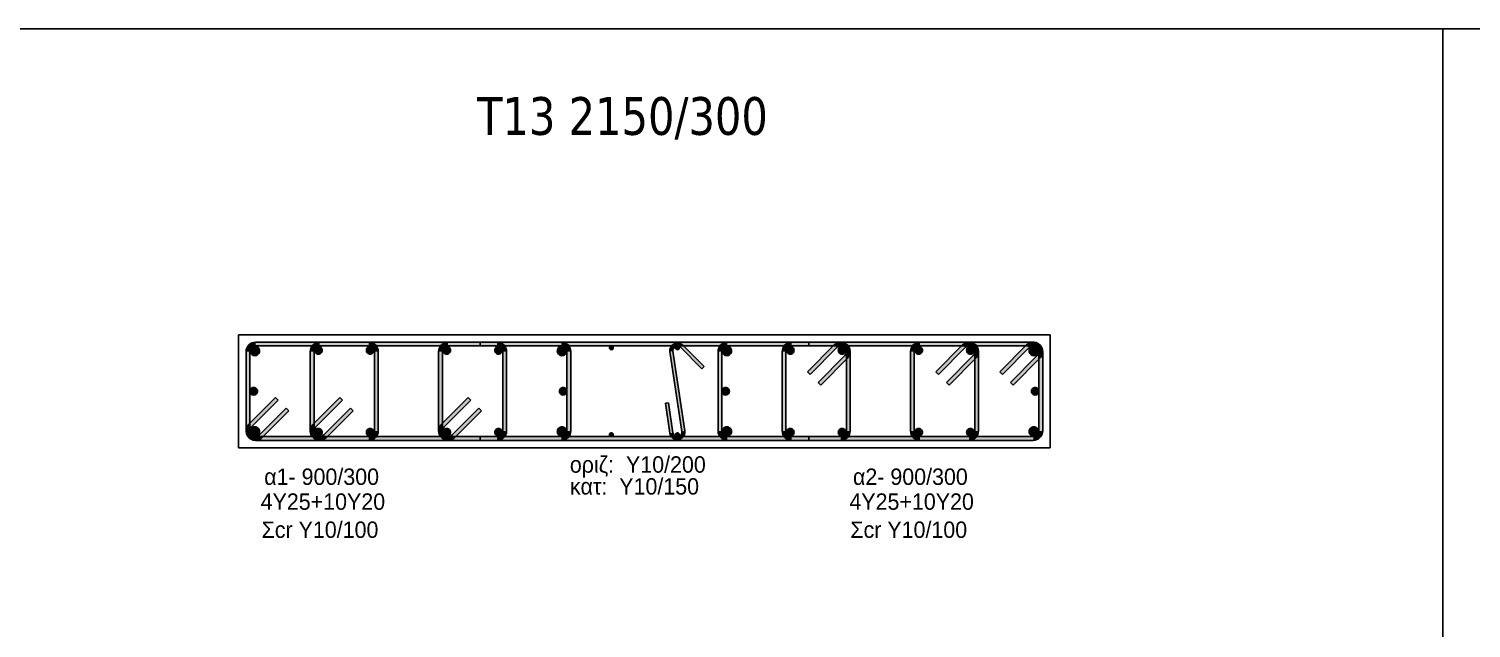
# Model space of a CAD drawing. Header units: millimetres. Extents: x -2171 to 1563, y -1758 to -1505.
# Drawn here: x -1226.59 to -1207.49, y -1598.19 to -1590.25 of the extents above; entities that cross this region are included whole.
import ezdxf

# ---------------------------------------------------------------- set-up
doc = ezdxf.new("R2010")
doc.units = ezdxf.units.MM
for name, color, linetype in [('-S_TEXT', 3, 'Continuous'), ('Col_Det', 7, 'Continuous'), ('Col_Det_Fill', 7, 'Continuous'), ('Geo_Col_Pro_1', 7, 'Continuous'), ('pinakaki', 153, 'Continuous')]:
    doc.layers.add(name, color=color, linetype=linetype)
doc.styles.add('S1Arl22_b_934_161', font='arial.ttf', dxfattribs={"width": 0.933629, "height": 0.002175})
doc.styles.get("Standard").update_dxf_attribs({"font": 'tahoma.ttf'})

msp = doc.modelspace()

# ---------------------------------------------------------------- hatches: boundary and pattern name
at = {"layer": 'Col_Det_Fill'}
for color, points in [(252, [(-1223.5876, -1594.4506), (-1223.5876, -1594.4006, 0.4142136), (-1223.7126, -1594.5256), (-1223.6626, -1594.5256, -0.4142136)]), (252, [(-1219.5376, -1594.4506), (-1219.5376, -1594.4006), (-1223.5876, -1594.4006), (-1223.5876, -1594.4506)]), (252, [(-1222.7376, -1594.4506), (-1222.7376, -1594.4006, 0.4142136), (-1222.8626, -1594.5256), (-1222.8126, -1594.5256, -0.4142136)]), (252, [(-1222.0876, -1594.4506), (-1222.0876, -1594.4006), (-1222.7376, -1594.4006), (-1222.7376, -1594.4506)]), (252, [(-1222.0126, -1594.5256), (-1221.9626, -1594.5256, 0.4142136), (-1222.0876, -1594.4006), (-1222.0876, -1594.4506, -0.4142136)]), (252, [(-1221.0376, -1594.4506), (-1221.0376, -1594.4006, 0.4142136), (-1221.1626, -1594.5256), (-1221.1126, -1594.5256, -0.4142136)]), (252, [(-1220.3876, -1594.4506), (-1220.3876, -1594.4006), (-1221.0376, -1594.4006), (-1221.0376, -1594.4506)]), (252, [(-1216.2611, -1594.4506), (-1216.2611, -1594.4006), (-1220.6141, -1594.4006), (-1220.6141, -1594.4506)]), (252, [(-1220.3126, -1594.5256), (-1220.2626, -1594.5256, 0.4142136), (-1220.3876, -1594.4006), (-1220.3876, -1594.4506, -0.4142136)]), (252, [(-1219.4626, -1594.5256), (-1219.4126, -1594.5256, 0.4142136), (-1219.5376, -1594.4006), (-1219.5376, -1594.4506, -0.4142136)]), (252, [(-1217.3376, -1594.4506), (-1217.3376, -1594.4006, 0.4142136), (-1217.4626, -1594.5256), (-1217.4126, -1594.5256, -0.4142136)]), (252, [(-1213.2876, -1594.4506), (-1213.2876, -1594.4006), (-1217.3376, -1594.4006), (-1217.3376, -1594.4506)]), (252, [(-1216.4876, -1594.4506), (-1216.4876, -1594.4006, 0.4142136), (-1216.6126, -1594.5256), (-1216.5626, -1594.5256, -0.4142136)]), (252, [(-1215.8376, -1594.4506), (-1215.8376, -1594.4006), (-1216.4876, -1594.4006), (-1216.4876, -1594.4506)]), (252, [(-1215.7626, -1594.5256), (-1215.7126, -1594.5256, 0.6681786), (-1215.926, -1594.4372), (-1215.8906, -1594.4726, -0.6681786)]), (252, [(-1215.7846, -1594.5787), (-1215.7492, -1594.614, 0.6681786), (-1215.8376, -1594.4006), (-1215.8376, -1594.4506, -0.6681786)]), (252, [(-1214.7876, -1594.4506), (-1214.7876, -1594.4006, 0.4142136), (-1214.9126, -1594.5256), (-1214.8626, -1594.5256, -0.4142136)]), (252, [(-1214.1376, -1594.4506), (-1214.1376, -1594.4006), (-1214.7876, -1594.4006), (-1214.7876, -1594.4506)]), (252, [(-1214.0626, -1594.5256), (-1214.0126, -1594.5256, 0.6681786), (-1214.226, -1594.4372), (-1214.1906, -1594.4726, -0.6681786)]), (252, [(-1214.0846, -1594.5787), (-1214.0492, -1594.614, 0.6681786), (-1214.1376, -1594.4006), (-1214.1376, -1594.4506, -0.6681786)]), (252, [(-1213.2126, -1594.5256), (-1213.1626, -1594.5256, 0.6681786), (-1213.376, -1594.4372), (-1213.3406, -1594.4726, -0.6681786)]), (252, [(-1213.2346, -1594.5787), (-1213.1992, -1594.614, 0.6681786), (-1213.2876, -1594.4006), (-1213.2876, -1594.4506, -0.6681786)]), (252, [(-1223.6626, -1594.5256), (-1223.7126, -1594.5256), (-1223.7126, -1595.5756), (-1223.6626, -1595.5756)]), (12, [(-1223.6589, -1594.5168, 0.4142136), (-1223.5964, -1594.5793, 0.4142136), (-1223.5339, -1594.5168, 0.4142136), (-1223.5964, -1594.4543, 0.4142136)]), (252, [(-1222.8126, -1594.5256), (-1222.8626, -1594.5256), (-1222.8626, -1595.5756), (-1222.8126, -1595.5756)]), (56, [(-1222.8053, -1594.508, 0.4142136), (-1222.7553, -1594.558, 0.4142136), (-1222.7053, -1594.508, 0.4142136), (-1222.7553, -1594.458, 0.4142136)]), (56, [(-1222.1199, -1594.508, 0.4142136), (-1222.0699, -1594.558, 0.4142136), (-1222.0199, -1594.508, 0.4142136), (-1222.0699, -1594.458, 0.4142136)]), (252, [(-1222.0126, -1595.5756), (-1221.9626, -1595.5756), (-1221.9626, -1594.5256), (-1222.0126, -1594.5256)]), (252, [(-1221.1126, -1594.5256), (-1221.1626, -1594.5256), (-1221.1626, -1595.5756), (-1221.1126, -1595.5756)]), (56, [(-1221.1053, -1594.508, 0.4142136), (-1221.0553, -1594.558, 0.4142136), (-1221.0053, -1594.508, 0.4142136), (-1221.0553, -1594.458, 0.4142136)]), (56, [(-1220.4199, -1594.508, 0.4142136), (-1220.3699, -1594.558, 0.4142136), (-1220.3199, -1594.508, 0.4142136), (-1220.3699, -1594.458, 0.4142136)]), (252, [(-1220.3126, -1595.5756), (-1220.2626, -1595.5756), (-1220.2626, -1594.5256), (-1220.3126, -1594.5256)]), (12, [(-1219.5913, -1594.5168, 0.4142136), (-1219.5288, -1594.5793, 0.4142136), (-1219.4663, -1594.5168, 0.4142136), (-1219.5288, -1594.4543, 0.4142136)]), (252, [(-1219.4626, -1595.5756), (-1219.4126, -1595.5756), (-1219.4126, -1594.5256), (-1219.4626, -1594.5256)]), (133, [(-1218.8999, -1594.4756, 0.4142136), (-1218.8749, -1594.5006, 0.4142136), (-1218.8499, -1594.4756, 0.4142136), (-1218.8749, -1594.4506, 0.4142136)]), (252, [(-1218.0993, -1594.5255), (-1218.0597, -1594.5195, -0.7233449), (-1217.9579, -1594.4682), (-1217.9296, -1594.4399, 0.7233449)]), (252, [(-1217.941, -1595.5817), (-1217.9015, -1595.5758), (-1218.0597, -1594.5195), (-1218.0993, -1594.5255)]), (133, [(-1218.0254, -1594.4756, 0.4142136), (-1218.0004, -1594.5006, 0.4142136), (-1217.9754, -1594.4756, 0.4142136), (-1218.0004, -1594.4506, 0.4142136)]), (252, [(-1217.9296, -1594.4399), (-1217.9579, -1594.4682), (-1217.6751, -1594.7511), (-1217.6468, -1594.7228)]), (252, [(-1217.4126, -1594.5256), (-1217.4626, -1594.5256), (-1217.4626, -1595.5756), (-1217.4126, -1595.5756)]), (12, [(-1217.2839, -1594.5168, 0.4142136), (-1217.3464, -1594.4543, 0.4142136), (-1217.4089, -1594.5168, 0.4142136), (-1217.3464, -1594.5793, 0.4142136)]), (252, [(-1216.5626, -1594.5256), (-1216.6126, -1594.5256), (-1216.6126, -1595.5756), (-1216.5626, -1595.5756)]), (56, [(-1216.4553, -1594.508, 0.4142136), (-1216.5053, -1594.458, 0.4142136), (-1216.5553, -1594.508, 0.4142136), (-1216.5053, -1594.558, 0.4142136)]), (252, [(-1215.8906, -1594.4726), (-1215.926, -1594.4372), (-1216.2795, -1594.7908), (-1216.2442, -1594.8262)]), (252, [(-1216.1381, -1594.9322), (-1216.1028, -1594.9676), (-1215.7492, -1594.614), (-1215.7846, -1594.5787)]), (56, [(-1215.7699, -1594.508, 0.4142136), (-1215.8199, -1594.458, 0.4142136), (-1215.8699, -1594.508, 0.4142136), (-1215.8199, -1594.558, 0.4142136)]), (252, [(-1215.7626, -1595.5756), (-1215.7126, -1595.5756), (-1215.7126, -1594.5256), (-1215.7626, -1594.5256)]), (252, [(-1214.8626, -1594.5256), (-1214.9126, -1594.5256), (-1214.9126, -1595.5756), (-1214.8626, -1595.5756)]), (56, [(-1214.7553, -1594.508, 0.4142136), (-1214.8053, -1594.458, 0.4142136), (-1214.8553, -1594.508, 0.4142136), (-1214.8053, -1594.558, 0.4142136)]), (252, [(-1214.1906, -1594.4726), (-1214.226, -1594.4372), (-1214.5795, -1594.7908), (-1214.5442, -1594.8262)]), (252, [(-1214.4381, -1594.9322), (-1214.4028, -1594.9676), (-1214.0492, -1594.614), (-1214.0846, -1594.5787)]), (56, [(-1214.0699, -1594.508, 0.4142136), (-1214.1199, -1594.458, 0.4142136), (-1214.1699, -1594.508, 0.4142136), (-1214.1199, -1594.558, 0.4142136)]), (252, [(-1214.0626, -1595.5756), (-1214.0126, -1595.5756), (-1214.0126, -1594.5256), (-1214.0626, -1594.5256)]), (252, [(-1213.3406, -1594.4726), (-1213.376, -1594.4372), (-1213.7295, -1594.7908), (-1213.6942, -1594.8262)]), (252, [(-1213.5881, -1594.9322), (-1213.5528, -1594.9676), (-1213.1992, -1594.614), (-1213.2346, -1594.5787)]), (12, [(-1213.2163, -1594.5168, 0.4142136), (-1213.2788, -1594.4543, 0.4142136), (-1213.3413, -1594.5168, 0.4142136), (-1213.2788, -1594.5793, 0.4142136)]), (252, [(-1213.2126, -1595.5756), (-1213.1626, -1595.5756), (-1213.1626, -1594.5256), (-1213.2126, -1594.5256)]), (252, [(-1223.2871, -1595.169), (-1223.3224, -1595.1337), (-1223.676, -1595.4872), (-1223.6406, -1595.5226)]), (12, [(-1223.6626, -1595.0506, 0.4142136), (-1223.6126, -1595.1006, 0.4142136), (-1223.5626, -1595.0506, 0.4142136), (-1223.6126, -1595.0006, 0.4142136)]), (252, [(-1222.4371, -1595.169), (-1222.4724, -1595.1337), (-1222.826, -1595.4872), (-1222.7906, -1595.5226)]), (252, [(-1220.7371, -1595.169), (-1220.7724, -1595.1337), (-1221.126, -1595.4872), (-1221.0906, -1595.5226)]), (12, [(-1219.5626, -1595.0506, 0.4142136), (-1219.5126, -1595.1006, 0.4142136), (-1219.4626, -1595.0506, 0.4142136), (-1219.5126, -1595.0006, 0.4142136)]), (12, [(-1217.3126, -1595.0506, 0.4142136), (-1217.3626, -1595.0006, 0.4142136), (-1217.4126, -1595.0506, 0.4142136), (-1217.3626, -1595.1006, 0.4142136)]), (12, [(-1213.2126, -1595.0506, 0.4142136), (-1213.2626, -1595.0006, 0.4142136), (-1213.3126, -1595.0506, 0.4142136), (-1213.2626, -1595.1006, 0.4142136)]), (252, [(-1223.5346, -1595.6287), (-1223.4992, -1595.664), (-1223.1457, -1595.3105), (-1223.181, -1595.2751)]), (252, [(-1222.6846, -1595.6287), (-1222.6492, -1595.664), (-1222.2957, -1595.3105), (-1222.331, -1595.2751)]), (252, [(-1220.9846, -1595.6287), (-1220.9492, -1595.664), (-1220.5957, -1595.3105), (-1220.631, -1595.2751)]), (252, [(-1218.119, -1595.2039), (-1218.1585, -1595.2099), (-1218.0993, -1595.6055), (-1218.0597, -1595.5995)]), (252, [(-1223.6406, -1595.5226), (-1223.676, -1595.4872, 0.6681786), (-1223.5876, -1595.7006), (-1223.5876, -1595.6506, -0.6681786)]), (12, [(-1223.6589, -1595.5845, 0.4142136), (-1223.5964, -1595.647, 0.4142136), (-1223.5339, -1595.5845, 0.4142136), (-1223.5964, -1595.522, 0.4142136)]), (252, [(-1222.7906, -1595.5226), (-1222.826, -1595.4872, 0.6681786), (-1222.7376, -1595.7006), (-1222.7376, -1595.6506, -0.6681786)]), (56, [(-1222.8053, -1595.5933, 0.4142136), (-1222.7553, -1595.6433, 0.4142136), (-1222.7053, -1595.5933, 0.4142136), (-1222.7553, -1595.5433, 0.4142136)]), (56, [(-1222.1199, -1595.5933, 0.4142136), (-1222.0699, -1595.6433, 0.4142136), (-1222.0199, -1595.5933, 0.4142136), (-1222.0699, -1595.5433, 0.4142136)]), (252, [(-1221.0906, -1595.5226), (-1221.126, -1595.4872, 0.6681786), (-1221.0376, -1595.7006), (-1221.0376, -1595.6506, -0.6681786)]), (56, [(-1221.1053, -1595.5933, 0.4142136), (-1221.0553, -1595.6433, 0.4142136), (-1221.0053, -1595.5933, 0.4142136), (-1221.0553, -1595.5433, 0.4142136)]), (56, [(-1220.4199, -1595.5933, 0.4142136), (-1220.3699, -1595.6433, 0.4142136), (-1220.3199, -1595.5933, 0.4142136), (-1220.3699, -1595.5433, 0.4142136)]), (12, [(-1219.5913, -1595.5845, 0.4142136), (-1219.5288, -1595.647, 0.4142136), (-1219.4663, -1595.5845, 0.4142136), (-1219.5288, -1595.522, 0.4142136)]), (12, [(-1217.2839, -1595.5845, 0.4142136), (-1217.3464, -1595.522, 0.4142136), (-1217.4089, -1595.5845, 0.4142136), (-1217.3464, -1595.647, 0.4142136)]), (56, [(-1216.4553, -1595.5933, 0.4142136), (-1216.5053, -1595.5433, 0.4142136), (-1216.5553, -1595.5933, 0.4142136), (-1216.5053, -1595.6433, 0.4142136)]), (56, [(-1215.7699, -1595.5933, 0.4142136), (-1215.8199, -1595.5433, 0.4142136), (-1215.8699, -1595.5933, 0.4142136), (-1215.8199, -1595.6433, 0.4142136)]), (56, [(-1214.7553, -1595.5933, 0.4142136), (-1214.8053, -1595.5433, 0.4142136), (-1214.8553, -1595.5933, 0.4142136), (-1214.8053, -1595.6433, 0.4142136)]), (56, [(-1214.0699, -1595.5933, 0.4142136), (-1214.1199, -1595.5433, 0.4142136), (-1214.1699, -1595.5933, 0.4142136), (-1214.1199, -1595.6433, 0.4142136)]), (12, [(-1213.2163, -1595.5845, 0.4142136), (-1213.2788, -1595.522, 0.4142136), (-1213.3413, -1595.5845, 0.4142136), (-1213.2788, -1595.647, 0.4142136)]), (252, [(-1223.6626, -1595.5756), (-1223.7126, -1595.5756, 0.6681786), (-1223.4992, -1595.664), (-1223.5346, -1595.6287, -0.6681786)]), (252, [(-1223.5876, -1595.6506), (-1223.5876, -1595.7006), (-1219.5376, -1595.7006), (-1219.5376, -1595.6506)]), (252, [(-1222.8126, -1595.5756), (-1222.8626, -1595.5756, 0.6681786), (-1222.6492, -1595.664), (-1222.6846, -1595.6287, -0.6681786)]), (252, [(-1222.7376, -1595.6506), (-1222.7376, -1595.7006), (-1222.0876, -1595.7006), (-1222.0876, -1595.6506)]), (252, [(-1222.0876, -1595.6506), (-1222.0876, -1595.7006, 0.4142136), (-1221.9626, -1595.5756), (-1222.0126, -1595.5756, -0.4142136)]), (252, [(-1221.1126, -1595.5756), (-1221.1626, -1595.5756, 0.6681786), (-1220.9492, -1595.664), (-1220.9846, -1595.6287, -0.6681786)]), (252, [(-1221.0376, -1595.6506), (-1221.0376, -1595.7006), (-1220.3876, -1595.7006), (-1220.3876, -1595.6506)]), (252, [(-1220.6141, -1595.6506), (-1220.6141, -1595.7006), (-1216.2611, -1595.7006), (-1216.2611, -1595.6506)]), (252, [(-1220.3876, -1595.6506), (-1220.3876, -1595.7006, 0.4142136), (-1220.2626, -1595.5756), (-1220.3126, -1595.5756, -0.4142136)]), (252, [(-1219.5376, -1595.6506), (-1219.5376, -1595.7006, 0.4142136), (-1219.4126, -1595.5756), (-1219.4626, -1595.5756, -0.4142136)]), (133, [(-1218.8999, -1595.6256, 0.4142136), (-1218.8749, -1595.6506, 0.4142136), (-1218.8499, -1595.6256, 0.4142136), (-1218.8749, -1595.6006, 0.4142136)]), (252, [(-1218.0597, -1595.5995), (-1218.0993, -1595.6055, 1), (-1217.9015, -1595.5758), (-1217.941, -1595.5817, -1)]), (133, [(-1218.0254, -1595.6256, 0.4142136), (-1218.0004, -1595.6506, 0.4142136), (-1217.9754, -1595.6256, 0.4142136), (-1218.0004, -1595.6006, 0.4142136)]), (252, [(-1217.4126, -1595.5756), (-1217.4626, -1595.5756, 0.4142136), (-1217.3376, -1595.7006), (-1217.3376, -1595.6506, -0.4142136)]), (252, [(-1217.3376, -1595.6506), (-1217.3376, -1595.7006), (-1213.2876, -1595.7006), (-1213.2876, -1595.6506)]), (252, [(-1216.5626, -1595.5756), (-1216.6126, -1595.5756, 0.4142136), (-1216.4876, -1595.7006), (-1216.4876, -1595.6506, -0.4142136)]), (252, [(-1216.4876, -1595.6506), (-1216.4876, -1595.7006), (-1215.8376, -1595.7006), (-1215.8376, -1595.6506)]), (252, [(-1215.8376, -1595.6506), (-1215.8376, -1595.7006, 0.4142136), (-1215.7126, -1595.5756), (-1215.7626, -1595.5756, -0.4142136)]), (252, [(-1214.8626, -1595.5756), (-1214.9126, -1595.5756, 0.4142136), (-1214.7876, -1595.7006), (-1214.7876, -1595.6506, -0.4142136)]), (252, [(-1214.7876, -1595.6506), (-1214.7876, -1595.7006), (-1214.1376, -1595.7006), (-1214.1376, -1595.6506)]), (252, [(-1214.1376, -1595.6506), (-1214.1376, -1595.7006, 0.4142136), (-1214.0126, -1595.5756), (-1214.0626, -1595.5756, -0.4142136)]), (252, [(-1213.2876, -1595.6506), (-1213.2876, -1595.7006, 0.4142136), (-1213.1626, -1595.5756), (-1213.2126, -1595.5756, -0.4142136)])]:
    msp.add_hatch(color=color, dxfattribs=at).paths.add_polyline_path(points)

# ---------------------------------------------------------------- linework, layer by layer
at = {"layer": '-S_TEXT', "ltscale": 5}
msp.add_lwpolyline([(-1247.144, -1590.2497), (-1188.9965, -1590.2497), (-1188.9965, -1630.2944), (-1247.144, -1630.2944)], close=True, dxfattribs=at)
at = {"layer": 'Col_Det', "color": 7}
for points in [[(-1213.0626, -1594.3006), (-1223.8126, -1594.3006)], [(-1223.8126, -1594.3006), (-1223.8126, -1595.8006)], [(-1219.5376, -1594.4006), (-1223.5876, -1594.4006)], [(-1222.0876, -1594.4006), (-1222.7376, -1594.4006)], [(-1220.3876, -1594.4006), (-1221.0376, -1594.4006)], [(-1216.2611, -1594.4006), (-1220.6141, -1594.4006)], [(-1220.6141, -1594.4006), (-1220.6141, -1594.4506)], [(-1213.2876, -1594.4006), (-1217.3376, -1594.4006)], [(-1215.8376, -1594.4006), (-1216.4876, -1594.4006)], [(-1216.2611, -1594.4506), (-1216.2611, -1594.4006)], [(-1214.1376, -1594.4006), (-1214.7876, -1594.4006)], [(-1213.0626, -1595.8006), (-1213.0626, -1594.3006)], [(-1223.7126, -1594.5256), (-1223.7126, -1595.5756)], [(-1223.6626, -1595.5756), (-1223.6626, -1594.5256)], [(-1223.5876, -1594.4506), (-1219.5376, -1594.4506)], [(-1222.8626, -1594.5256), (-1222.8626, -1595.5756)], [(-1222.8126, -1595.5756), (-1222.8126, -1594.5256)], [(-1222.7376, -1594.4506), (-1222.0876, -1594.4506)], [(-1222.0126, -1594.5256), (-1222.0126, -1595.5756)], [(-1221.9626, -1595.5756), (-1221.9626, -1594.5256)], [(-1221.1626, -1594.5256), (-1221.1626, -1595.5756)], [(-1221.1126, -1595.5756), (-1221.1126, -1594.5256)], [(-1221.0376, -1594.4506), (-1220.3876, -1594.4506)], [(-1220.6141, -1594.4506), (-1216.2611, -1594.4506)], [(-1220.3126, -1594.5256), (-1220.3126, -1595.5756)], [(-1220.2626, -1595.5756), (-1220.2626, -1594.5256)], [(-1219.4626, -1594.5256), (-1219.4626, -1595.5756)], [(-1219.4126, -1595.5756), (-1219.4126, -1594.5256)], [(-1218.0993, -1594.5255), (-1217.941, -1595.5817)], [(-1217.9015, -1595.5758), (-1218.0597, -1594.5195)], [(-1217.9579, -1594.4682), (-1217.6751, -1594.7511)], [(-1217.6468, -1594.7228), (-1217.9296, -1594.4399)], [(-1217.4626, -1594.5256), (-1217.4626, -1595.5756)], [(-1217.4126, -1595.5756), (-1217.4126, -1594.5256)], [(-1217.3376, -1594.4506), (-1213.2876, -1594.4506)], [(-1216.6126, -1594.5256), (-1216.6126, -1595.5756)], [(-1216.5626, -1595.5756), (-1216.5626, -1594.5256)], [(-1216.4876, -1594.4506), (-1215.8376, -1594.4506)], [(-1215.926, -1594.4372), (-1216.2795, -1594.7908)], [(-1216.2442, -1594.8262), (-1215.8906, -1594.4726)], [(-1215.7846, -1594.5787), (-1216.1381, -1594.9322)], [(-1215.7626, -1594.5256), (-1215.7626, -1595.5756)], [(-1215.7126, -1595.5756), (-1215.7126, -1594.5256)], [(-1214.9126, -1594.5256), (-1214.9126, -1595.5756)], [(-1214.8626, -1595.5756), (-1214.8626, -1594.5256)], [(-1214.7876, -1594.4506), (-1214.1376, -1594.4506)], [(-1214.226, -1594.4372), (-1214.5795, -1594.7908)], [(-1214.5442, -1594.8262), (-1214.1906, -1594.4726)], [(-1214.0846, -1594.5787), (-1214.4381, -1594.9322)], [(-1214.0626, -1594.5256), (-1214.0626, -1595.5756)], [(-1214.0126, -1595.5756), (-1214.0126, -1594.5256)], [(-1213.376, -1594.4372), (-1213.7295, -1594.7908)], [(-1213.6942, -1594.8262), (-1213.3406, -1594.4726)], [(-1213.2346, -1594.5787), (-1213.5881, -1594.9322)], [(-1213.2126, -1594.5256), (-1213.2126, -1595.5756)], [(-1213.1626, -1595.5756), (-1213.1626, -1594.5256)], [(-1217.6751, -1594.7511), (-1217.6468, -1594.7228)], [(-1216.1028, -1594.9676), (-1215.7492, -1594.614)], [(-1214.4028, -1594.9676), (-1214.0492, -1594.614)], [(-1213.5528, -1594.9676), (-1213.1992, -1594.614)], [(-1216.2795, -1594.7908), (-1216.2442, -1594.8262)], [(-1216.1381, -1594.9322), (-1216.1028, -1594.9676)], [(-1214.5795, -1594.7908), (-1214.5442, -1594.8262)], [(-1214.4381, -1594.9322), (-1214.4028, -1594.9676)], [(-1213.7295, -1594.7908), (-1213.6942, -1594.8262)], [(-1213.5881, -1594.9322), (-1213.5528, -1594.9676)], [(-1223.3224, -1595.1337), (-1223.676, -1595.4872)], [(-1223.6406, -1595.5226), (-1223.2871, -1595.169)], [(-1223.2871, -1595.169), (-1223.3224, -1595.1337)], [(-1222.4724, -1595.1337), (-1222.826, -1595.4872)], [(-1222.7906, -1595.5226), (-1222.4371, -1595.169)], [(-1222.4371, -1595.169), (-1222.4724, -1595.1337)], [(-1220.7724, -1595.1337), (-1221.126, -1595.4872)], [(-1221.0906, -1595.5226), (-1220.7371, -1595.169)], [(-1220.7371, -1595.169), (-1220.7724, -1595.1337)], [(-1223.181, -1595.2751), (-1223.5346, -1595.6287)], [(-1223.4992, -1595.664), (-1223.1457, -1595.3105)], [(-1223.1457, -1595.3105), (-1223.181, -1595.2751)], [(-1222.331, -1595.2751), (-1222.6846, -1595.6287)], [(-1222.6492, -1595.664), (-1222.2957, -1595.3105)], [(-1222.2957, -1595.3105), (-1222.331, -1595.2751)], [(-1220.631, -1595.2751), (-1220.9846, -1595.6287)], [(-1220.9492, -1595.664), (-1220.5957, -1595.3105)], [(-1220.5957, -1595.3105), (-1220.631, -1595.2751)], [(-1218.119, -1595.2039), (-1218.1585, -1595.2099)], [(-1218.1585, -1595.2099), (-1218.0993, -1595.6055)], [(-1218.0597, -1595.5995), (-1218.119, -1595.2039)], [(-1219.5376, -1595.6506), (-1223.5876, -1595.6506)], [(-1223.5876, -1595.7006), (-1219.5376, -1595.7006)], [(-1222.0876, -1595.6506), (-1222.7376, -1595.6506)], [(-1222.7376, -1595.7006), (-1222.0876, -1595.7006)], [(-1220.3876, -1595.6506), (-1221.0376, -1595.6506)], [(-1221.0376, -1595.7006), (-1220.3876, -1595.7006)], [(-1220.6141, -1595.6506), (-1220.6141, -1595.7006)], [(-1216.2611, -1595.6506), (-1220.6141, -1595.6506)], [(-1220.6141, -1595.7006), (-1216.2611, -1595.7006)], [(-1213.2876, -1595.6506), (-1217.3376, -1595.6506)], [(-1217.3376, -1595.7006), (-1213.2876, -1595.7006)], [(-1215.8376, -1595.6506), (-1216.4876, -1595.6506)], [(-1216.4876, -1595.7006), (-1215.8376, -1595.7006)], [(-1216.2611, -1595.7006), (-1216.2611, -1595.6506)], [(-1214.1376, -1595.6506), (-1214.7876, -1595.6506)], [(-1214.7876, -1595.7006), (-1214.1376, -1595.7006)], [(-1223.8126, -1595.8006), (-1213.0626, -1595.8006)]]:
    msp.add_lwpolyline(points, dxfattribs=at)
for points in [[(-1223.5876, -1594.4006, 0.4142136), (-1223.7126, -1594.5256)], [(-1222.7376, -1594.4006, 0.4142136), (-1222.8626, -1594.5256)], [(-1221.9626, -1594.5256, 0.4142136), (-1222.0876, -1594.4006)], [(-1221.0376, -1594.4006, 0.4142136), (-1221.1626, -1594.5256)], [(-1220.2626, -1594.5256, 0.4142136), (-1220.3876, -1594.4006)], [(-1219.4126, -1594.5256, 0.4142136), (-1219.5376, -1594.4006)], [(-1217.3376, -1594.4006, 0.4142136), (-1217.4626, -1594.5256)], [(-1216.4876, -1594.4006, 0.4142136), (-1216.6126, -1594.5256)], [(-1215.7126, -1594.5256, 0.6681786), (-1215.926, -1594.4372)], [(-1215.7492, -1594.614, 0.6681786), (-1215.8376, -1594.4006)], [(-1214.7876, -1594.4006, 0.4142136), (-1214.9126, -1594.5256)], [(-1214.0126, -1594.5256, 0.6681786), (-1214.226, -1594.4372)], [(-1214.0492, -1594.614, 0.6681786), (-1214.1376, -1594.4006)], [(-1213.1626, -1594.5256, 0.6681786), (-1213.376, -1594.4372)], [(-1213.1992, -1594.614, 0.6681786), (-1213.2876, -1594.4006)], [(-1223.6626, -1594.5256, -0.4142136), (-1223.5876, -1594.4506, -0.4142136)], [(-1223.5964, -1594.4543, 0.4142136), (-1223.6589, -1594.5168, 0.4142136)], [(-1223.6589, -1594.5168, 0.4142136), (-1223.5964, -1594.5793, 0.4142136)], [(-1223.5339, -1594.5168, 0.4142136), (-1223.5964, -1594.4543, 0.4142136)], [(-1223.5964, -1594.5793, 0.4142136), (-1223.5339, -1594.5168, 0.4142136)], [(-1222.8126, -1594.5256, -0.4142136), (-1222.7376, -1594.4506, -0.4142136)], [(-1222.7553, -1594.458, 0.4142136), (-1222.8053, -1594.508, 0.4142136)], [(-1222.8053, -1594.508, 0.4142136), (-1222.7553, -1594.558, 0.4142136)], [(-1222.7053, -1594.508, 0.4142136), (-1222.7553, -1594.458, 0.4142136)], [(-1222.7553, -1594.558, 0.4142136), (-1222.7053, -1594.508, 0.4142136)], [(-1222.0699, -1594.458, 0.4142136), (-1222.1199, -1594.508, 0.4142136)], [(-1222.1199, -1594.508, 0.4142136), (-1222.0699, -1594.558, 0.4142136)], [(-1222.0876, -1594.4506, -0.4142136), (-1222.0126, -1594.5256, -0.4142136)], [(-1222.0199, -1594.508, 0.4142136), (-1222.0699, -1594.458, 0.4142136)], [(-1222.0699, -1594.558, 0.4142136), (-1222.0199, -1594.508, 0.4142136)], [(-1221.1126, -1594.5256, -0.4142136), (-1221.0376, -1594.4506, -0.4142136)], [(-1221.0553, -1594.458, 0.4142136), (-1221.1053, -1594.508, 0.4142136)], [(-1221.1053, -1594.508, 0.4142136), (-1221.0553, -1594.558, 0.4142136)], [(-1221.0053, -1594.508, 0.4142136), (-1221.0553, -1594.458, 0.4142136)], [(-1221.0553, -1594.558, 0.4142136), (-1221.0053, -1594.508, 0.4142136)], [(-1220.3699, -1594.458, 0.4142136), (-1220.4199, -1594.508, 0.4142136)], [(-1220.4199, -1594.508, 0.4142136), (-1220.3699, -1594.558, 0.4142136)], [(-1220.3876, -1594.4506, -0.4142136), (-1220.3126, -1594.5256, -0.4142136)], [(-1220.3199, -1594.508, 0.4142136), (-1220.3699, -1594.458, 0.4142136)], [(-1220.3699, -1594.558, 0.4142136), (-1220.3199, -1594.508, 0.4142136)], [(-1219.5288, -1594.4543, 0.4142136), (-1219.5913, -1594.5168, 0.4142136)], [(-1219.5913, -1594.5168, 0.4142136), (-1219.5288, -1594.5793, 0.4142136)], [(-1219.5376, -1594.4506, -0.4142136), (-1219.4626, -1594.5256, -0.4142136)], [(-1219.4663, -1594.5168, 0.4142136), (-1219.5288, -1594.4543, 0.4142136)], [(-1219.5288, -1594.5793, 0.4142136), (-1219.4663, -1594.5168, 0.4142136)], [(-1218.8749, -1594.4506, 0.4142136), (-1218.8999, -1594.4756, 0.4142136)], [(-1218.8999, -1594.4756, 0.4142136), (-1218.8749, -1594.5006, 0.4142136)], [(-1218.8499, -1594.4756, 0.4142136), (-1218.8749, -1594.4506, 0.4142136)], [(-1218.8749, -1594.5006, 0.4142136), (-1218.8499, -1594.4756, 0.4142136)], [(-1217.9296, -1594.4399, 0.7233449), (-1218.0993, -1594.5255, 0.7233449)], [(-1218.0597, -1594.5195, -0.7233449), (-1217.9579, -1594.4682)], [(-1218.0004, -1594.4506, 0.4142136), (-1218.0254, -1594.4756, 0.4142136)], [(-1218.0254, -1594.4756, 0.4142136), (-1218.0004, -1594.5006, 0.4142136)], [(-1217.9754, -1594.4756, 0.4142136), (-1218.0004, -1594.4506, 0.4142136)], [(-1218.0004, -1594.5006, 0.4142136), (-1217.9754, -1594.4756, 0.4142136)], [(-1217.4126, -1594.5256, -0.4142136), (-1217.3376, -1594.4506, -0.4142136)], [(-1217.3464, -1594.4543, 0.4142136), (-1217.4089, -1594.5168, 0.4142136)], [(-1217.4089, -1594.5168, 0.4142136), (-1217.3464, -1594.5793, 0.4142136)], [(-1217.2839, -1594.5168, 0.4142136), (-1217.3464, -1594.4543, 0.4142136)], [(-1217.3464, -1594.5793, 0.4142136), (-1217.2839, -1594.5168, 0.4142136)], [(-1216.5626, -1594.5256, -0.4142136), (-1216.4876, -1594.4506, -0.4142136)], [(-1216.5053, -1594.458, 0.4142136), (-1216.5553, -1594.508, 0.4142136)], [(-1216.5553, -1594.508, 0.4142136), (-1216.5053, -1594.558, 0.4142136)], [(-1216.4553, -1594.508, 0.4142136), (-1216.5053, -1594.458, 0.4142136)], [(-1216.5053, -1594.558, 0.4142136), (-1216.4553, -1594.508, 0.4142136)], [(-1215.8906, -1594.4726, -0.6681786), (-1215.7626, -1594.5256, -0.6681786)], [(-1215.8199, -1594.458, 0.4142136), (-1215.8699, -1594.508, 0.4142136)], [(-1215.8699, -1594.508, 0.4142136), (-1215.8199, -1594.558, 0.4142136)], [(-1215.8376, -1594.4506, -0.6681786), (-1215.7846, -1594.5787, -0.6681786)], [(-1215.7699, -1594.508, 0.4142136), (-1215.8199, -1594.458, 0.4142136)], [(-1215.8199, -1594.558, 0.4142136), (-1215.7699, -1594.508, 0.4142136)], [(-1214.8626, -1594.5256, -0.4142136), (-1214.7876, -1594.4506, -0.4142136)], [(-1214.8053, -1594.458, 0.4142136), (-1214.8553, -1594.508, 0.4142136)], [(-1214.8553, -1594.508, 0.4142136), (-1214.8053, -1594.558, 0.4142136)], [(-1214.7553, -1594.508, 0.4142136), (-1214.8053, -1594.458, 0.4142136)], [(-1214.8053, -1594.558, 0.4142136), (-1214.7553, -1594.508, 0.4142136)], [(-1214.1906, -1594.4726, -0.6681786), (-1214.0626, -1594.5256, -0.6681786)], [(-1214.1199, -1594.458, 0.4142136), (-1214.1699, -1594.508, 0.4142136)], [(-1214.1699, -1594.508, 0.4142136), (-1214.1199, -1594.558, 0.4142136)], [(-1214.1376, -1594.4506, -0.6681786), (-1214.0846, -1594.5787, -0.6681786)], [(-1214.0699, -1594.508, 0.4142136), (-1214.1199, -1594.458, 0.4142136)], [(-1214.1199, -1594.558, 0.4142136), (-1214.0699, -1594.508, 0.4142136)], [(-1213.2788, -1594.4543, 0.4142136), (-1213.3413, -1594.5168, 0.4142136)], [(-1213.3413, -1594.5168, 0.4142136), (-1213.2788, -1594.5793, 0.4142136)], [(-1213.3406, -1594.4726, -0.6681786), (-1213.2126, -1594.5256, -0.6681786)], [(-1213.2876, -1594.4506, -0.6681786), (-1213.2346, -1594.5787, -0.6681786)], [(-1213.2163, -1594.5168, 0.4142136), (-1213.2788, -1594.4543, 0.4142136)], [(-1213.2788, -1594.5793, 0.4142136), (-1213.2163, -1594.5168, 0.4142136)], [(-1223.6126, -1595.0006, 0.4142136), (-1223.6626, -1595.0506, 0.4142136)], [(-1223.6626, -1595.0506, 0.4142136), (-1223.6126, -1595.1006, 0.4142136)], [(-1223.5626, -1595.0506, 0.4142136), (-1223.6126, -1595.0006, 0.4142136)], [(-1223.6126, -1595.1006, 0.4142136), (-1223.5626, -1595.0506, 0.4142136)], [(-1219.5126, -1595.0006, 0.4142136), (-1219.5626, -1595.0506, 0.4142136)], [(-1219.5626, -1595.0506, 0.4142136), (-1219.5126, -1595.1006, 0.4142136)], [(-1219.4626, -1595.0506, 0.4142136), (-1219.5126, -1595.0006, 0.4142136)], [(-1219.5126, -1595.1006, 0.4142136), (-1219.4626, -1595.0506, 0.4142136)], [(-1217.3626, -1595.0006, 0.4142136), (-1217.4126, -1595.0506, 0.4142136)], [(-1217.4126, -1595.0506, 0.4142136), (-1217.3626, -1595.1006, 0.4142136)], [(-1217.3126, -1595.0506, 0.4142136), (-1217.3626, -1595.0006, 0.4142136)], [(-1217.3626, -1595.1006, 0.4142136), (-1217.3126, -1595.0506, 0.4142136)], [(-1213.2626, -1595.0006, 0.4142136), (-1213.3126, -1595.0506, 0.4142136)], [(-1213.3126, -1595.0506, 0.4142136), (-1213.2626, -1595.1006, 0.4142136)], [(-1213.2126, -1595.0506, 0.4142136), (-1213.2626, -1595.0006, 0.4142136)], [(-1213.2626, -1595.1006, 0.4142136), (-1213.2126, -1595.0506, 0.4142136)], [(-1223.676, -1595.4872, 0.6681786), (-1223.5876, -1595.7006)], [(-1223.5876, -1595.6506, -0.6681786), (-1223.6406, -1595.5226, -0.6681786)], [(-1223.5964, -1595.522, 0.4142136), (-1223.6589, -1595.5845, 0.4142136)], [(-1223.5339, -1595.5845, 0.4142136), (-1223.5964, -1595.522, 0.4142136)], [(-1222.826, -1595.4872, 0.6681786), (-1222.7376, -1595.7006)], [(-1222.7376, -1595.6506, -0.6681786), (-1222.7906, -1595.5226, -0.6681786)], [(-1222.7553, -1595.5433, 0.4142136), (-1222.8053, -1595.5933, 0.4142136)], [(-1222.7053, -1595.5933, 0.4142136), (-1222.7553, -1595.5433, 0.4142136)], [(-1222.0699, -1595.5433, 0.4142136), (-1222.1199, -1595.5933, 0.4142136)], [(-1222.0199, -1595.5933, 0.4142136), (-1222.0699, -1595.5433, 0.4142136)], [(-1221.126, -1595.4872, 0.6681786), (-1221.0376, -1595.7006)], [(-1221.0376, -1595.6506, -0.6681786), (-1221.0906, -1595.5226, -0.6681786)], [(-1221.0553, -1595.5433, 0.4142136), (-1221.1053, -1595.5933, 0.4142136)], [(-1221.0053, -1595.5933, 0.4142136), (-1221.0553, -1595.5433, 0.4142136)], [(-1220.3699, -1595.5433, 0.4142136), (-1220.4199, -1595.5933, 0.4142136)], [(-1220.3199, -1595.5933, 0.4142136), (-1220.3699, -1595.5433, 0.4142136)], [(-1219.5288, -1595.522, 0.4142136), (-1219.5913, -1595.5845, 0.4142136)], [(-1219.4663, -1595.5845, 0.4142136), (-1219.5288, -1595.522, 0.4142136)], [(-1217.3464, -1595.522, 0.4142136), (-1217.4089, -1595.5845, 0.4142136)], [(-1217.2839, -1595.5845, 0.4142136), (-1217.3464, -1595.522, 0.4142136)], [(-1216.5053, -1595.5433, 0.4142136), (-1216.5553, -1595.5933, 0.4142136)], [(-1216.4553, -1595.5933, 0.4142136), (-1216.5053, -1595.5433, 0.4142136)], [(-1215.8199, -1595.5433, 0.4142136), (-1215.8699, -1595.5933, 0.4142136)], [(-1215.7699, -1595.5933, 0.4142136), (-1215.8199, -1595.5433, 0.4142136)], [(-1214.8053, -1595.5433, 0.4142136), (-1214.8553, -1595.5933, 0.4142136)], [(-1214.7553, -1595.5933, 0.4142136), (-1214.8053, -1595.5433, 0.4142136)], [(-1214.1199, -1595.5433, 0.4142136), (-1214.1699, -1595.5933, 0.4142136)], [(-1214.0699, -1595.5933, 0.4142136), (-1214.1199, -1595.5433, 0.4142136)], [(-1213.2788, -1595.522, 0.4142136), (-1213.3413, -1595.5845, 0.4142136)], [(-1213.2163, -1595.5845, 0.4142136), (-1213.2788, -1595.522, 0.4142136)], [(-1223.7126, -1595.5756, 0.6681786), (-1223.4992, -1595.664)], [(-1223.5346, -1595.6287, -0.6681786), (-1223.6626, -1595.5756, -0.6681786)], [(-1223.6589, -1595.5845, 0.4142136), (-1223.5964, -1595.647, 0.4142136)], [(-1223.5964, -1595.647, 0.4142136), (-1223.5339, -1595.5845, 0.4142136)], [(-1222.8626, -1595.5756, 0.6681786), (-1222.6492, -1595.664)], [(-1222.6846, -1595.6287, -0.6681786), (-1222.8126, -1595.5756, -0.6681786)], [(-1222.8053, -1595.5933, 0.4142136), (-1222.7553, -1595.6433, 0.4142136)], [(-1222.7553, -1595.6433, 0.4142136), (-1222.7053, -1595.5933, 0.4142136)], [(-1222.1199, -1595.5933, 0.4142136), (-1222.0699, -1595.6433, 0.4142136)], [(-1222.0876, -1595.7006, 0.4142136), (-1221.9626, -1595.5756)], [(-1222.0126, -1595.5756, -0.4142136), (-1222.0876, -1595.6506, -0.4142136)], [(-1222.0699, -1595.6433, 0.4142136), (-1222.0199, -1595.5933, 0.4142136)], [(-1221.1626, -1595.5756, 0.6681786), (-1220.9492, -1595.664)], [(-1220.9846, -1595.6287, -0.6681786), (-1221.1126, -1595.5756, -0.6681786)], [(-1221.1053, -1595.5933, 0.4142136), (-1221.0553, -1595.6433, 0.4142136)], [(-1221.0553, -1595.6433, 0.4142136), (-1221.0053, -1595.5933, 0.4142136)], [(-1220.4199, -1595.5933, 0.4142136), (-1220.3699, -1595.6433, 0.4142136)], [(-1220.3876, -1595.7006, 0.4142136), (-1220.2626, -1595.5756)], [(-1220.3126, -1595.5756, -0.4142136), (-1220.3876, -1595.6506, -0.4142136)], [(-1220.3699, -1595.6433, 0.4142136), (-1220.3199, -1595.5933, 0.4142136)], [(-1219.5913, -1595.5845, 0.4142136), (-1219.5288, -1595.647, 0.4142136)], [(-1219.5376, -1595.7006, 0.4142136), (-1219.4126, -1595.5756)], [(-1219.4626, -1595.5756, -0.4142136), (-1219.5376, -1595.6506, -0.4142136)], [(-1219.5288, -1595.647, 0.4142136), (-1219.4663, -1595.5845, 0.4142136)], [(-1218.8749, -1595.6006, 0.4142136), (-1218.8999, -1595.6256, 0.4142136)], [(-1218.8999, -1595.6256, 0.4142136), (-1218.8749, -1595.6506, 0.4142136)], [(-1218.8499, -1595.6256, 0.4142136), (-1218.8749, -1595.6006, 0.4142136)], [(-1218.8749, -1595.6506, 0.4142136), (-1218.8499, -1595.6256, 0.4142136)], [(-1218.0993, -1595.6055, 1), (-1217.9015, -1595.5758)], [(-1217.941, -1595.5817, -1), (-1218.0597, -1595.5995, -1)], [(-1218.0004, -1595.6006, 0.4142136), (-1218.0254, -1595.6256, 0.4142136)], [(-1218.0254, -1595.6256, 0.4142136), (-1218.0004, -1595.6506, 0.4142136)], [(-1217.9754, -1595.6256, 0.4142136), (-1218.0004, -1595.6006, 0.4142136)], [(-1218.0004, -1595.6506, 0.4142136), (-1217.9754, -1595.6256, 0.4142136)], [(-1217.4626, -1595.5756, 0.4142136), (-1217.3376, -1595.7006)], [(-1217.3376, -1595.6506, -0.4142136), (-1217.4126, -1595.5756, -0.4142136)], [(-1217.4089, -1595.5845, 0.4142136), (-1217.3464, -1595.647, 0.4142136)], [(-1217.3464, -1595.647, 0.4142136), (-1217.2839, -1595.5845, 0.4142136)], [(-1216.6126, -1595.5756, 0.4142136), (-1216.4876, -1595.7006)], [(-1216.4876, -1595.6506, -0.4142136), (-1216.5626, -1595.5756, -0.4142136)], [(-1216.5553, -1595.5933, 0.4142136), (-1216.5053, -1595.6433, 0.4142136)], [(-1216.5053, -1595.6433, 0.4142136), (-1216.4553, -1595.5933, 0.4142136)], [(-1215.8699, -1595.5933, 0.4142136), (-1215.8199, -1595.6433, 0.4142136)], [(-1215.8376, -1595.7006, 0.4142136), (-1215.7126, -1595.5756)], [(-1215.7626, -1595.5756, -0.4142136), (-1215.8376, -1595.6506, -0.4142136)], [(-1215.8199, -1595.6433, 0.4142136), (-1215.7699, -1595.5933, 0.4142136)], [(-1214.9126, -1595.5756, 0.4142136), (-1214.7876, -1595.7006)], [(-1214.7876, -1595.6506, -0.4142136), (-1214.8626, -1595.5756, -0.4142136)], [(-1214.8553, -1595.5933, 0.4142136), (-1214.8053, -1595.6433, 0.4142136)], [(-1214.8053, -1595.6433, 0.4142136), (-1214.7553, -1595.5933, 0.4142136)], [(-1214.1699, -1595.5933, 0.4142136), (-1214.1199, -1595.6433, 0.4142136)], [(-1214.1376, -1595.7006, 0.4142136), (-1214.0126, -1595.5756)], [(-1214.0626, -1595.5756, -0.4142136), (-1214.1376, -1595.6506, -0.4142136)], [(-1214.1199, -1595.6433, 0.4142136), (-1214.0699, -1595.5933, 0.4142136)], [(-1213.3413, -1595.5845, 0.4142136), (-1213.2788, -1595.647, 0.4142136)], [(-1213.2876, -1595.7006, 0.4142136), (-1213.1626, -1595.5756)], [(-1213.2126, -1595.5756, -0.4142136), (-1213.2876, -1595.6506, -0.4142136)], [(-1213.2788, -1595.647, 0.4142136), (-1213.2163, -1595.5845, 0.4142136)]]:
    msp.add_lwpolyline(points, format="xyb", dxfattribs=at)
at = {"layer": 'Geo_Col_Pro_1', "color": 4, "linetype": 'Continuous', "ltscale": 0.5}
msp.add_line((-1207.8641, -1590.2497), (-1207.8641, -1615.6192), dxfattribs=at)

# ---------------------------------------------------------------- texts
at = {"layer": 'Col_Det', "color": 7, "style": 'S1Arl22_b_934_161', "width": 0.933629}
for s, p in [('οριζ:  Y10/200', (-1219.4248, -1596.1288)), (' α1- 900/300', (-1223.551, -1596.2908)), (' α2- 900/300', (-1215.7538, -1596.2908)), ('κατ:  Y10/150', (-1219.4248, -1596.4188)), ('4Y25+10Y20', (-1223.5196, -1596.6204)), ('4Y25+10Y20', (-1215.7224, -1596.6204)), ('Σcr Y10/100', (-1223.5077, -1596.9929)), ('Σcr Y10/100', (-1215.7105, -1596.9929))]:
    msp.add_text(s, height=0.2175, dxfattribs=at).set_placement(p)
at = {"layer": 'pinakaki', "color": 1, "width": 0.933629}
msp.add_text('Τ13 2150/300 ', height=0.5, dxfattribs=at).set_placement((-1220.6528, -1591.6538))

doc.saveas('drawing.dxf')
